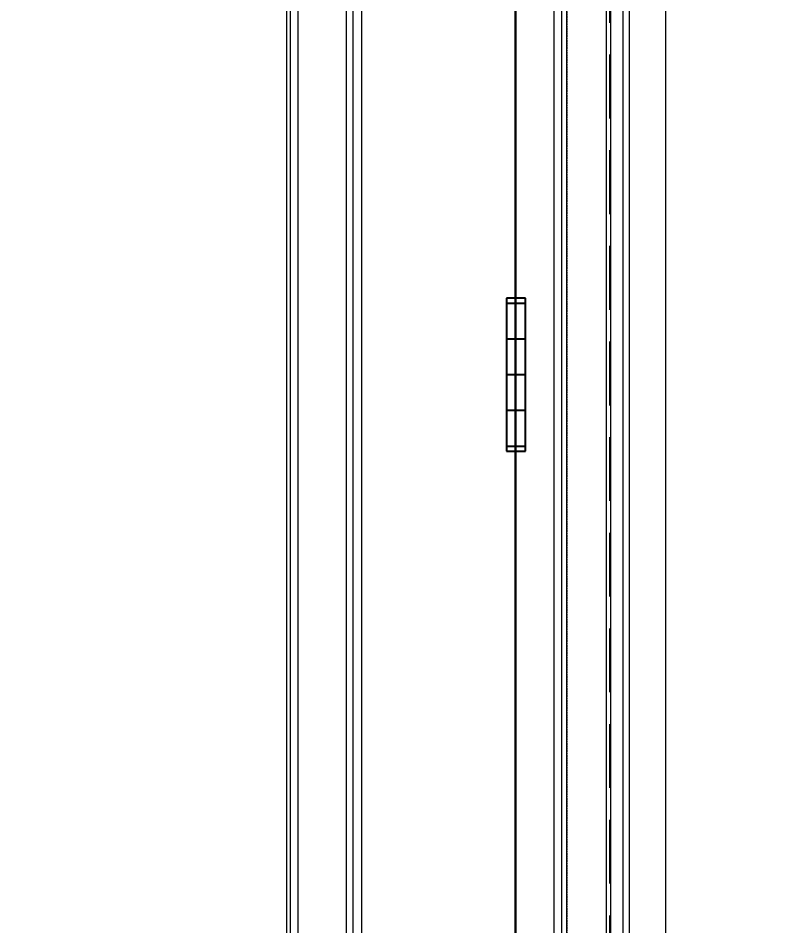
# Model space of a CAD drawing. Header units: inches. Extents: x 193287 to 241687, y 437648 to 550079.
# Drawn here: x 229495 to 230091, y 449283 to 449995 of the extents above; entities that cross this region are included whole.
import ezdxf

# ---------------------------------------------------------------- set-up
doc = ezdxf.new("R2010")
doc.units = ezdxf.units.IN
doc.header["$MEASUREMENT"] = 0
doc.linetypes.add('HIDDEN', pattern=[0.375, 0.25, -0.125])
doc.linetypes.add('HIDDEN2', pattern=[0.1875, 0.125, -0.0625])
for name, color, linetype, lineweight in [('A-Dim-ID', 9, 'Continuous', 20), ('CQ Hardware Accs.', 1, 'Continuous', 0), ('CQ Wood', 30, 'Continuous', 0)]:
    doc.layers.add(name, color=color, linetype=linetype, lineweight=lineweight)
doc.layers.add('CQ spot detail elevation', color=1, linetype='Continuous')
doc.layers.add('DETAIL', color=1, linetype='Continuous')
doc.styles.add('ST9', font='romans.shx', dxfattribs={"width": 0.8})
doc.dimstyles.new('DIM-20', dxfattribs={"dimscale": 1000, "dimtxt": 0.044, "dimasz": 0.035, "dimexe": 0.022, "dimexo": 0.022, "dimgap": 0.022, "dimtad": 1, "dimdec": 0, "dimzin": 0, "dimdsep": 46, "dimtxsty": 'ST9', "dimblk1": 'ARCHTICK', "dimblk2": 'ARCHTICK', "dimsah": 1, "dimcen": 0.088, "dimdle": 0.04, "dimclrd": 256, "dimclre": 256, "dimclrt": 3, "dimadec": 0, "dimazin": 0, "dimtfac": 1, "dimtdec": 0, "dimtix": 1, "dimtofl": 0, "dimtmove": 1, "dimatfit": 3, "dimldrblk": 'CLOSED', "dimfxl": 1, "dimtolj": 1, "dimtzin": 0, "dimarcsym": 0})

# ---------------------------------------------------------------- blocks, each defined once
blk = doc.blocks.new('Hinge')
at = {"layer": 'DETAIL'}
for p, q in [((-7.5, 0), (-7.5, 120)), ((-7.5, 120), (7.5, 120)), ((-7.5, 116), (7.5, 116)), ((7.5, 120), (7.5, 0)), ((-7.5, 88), (7.5, 88)), ((-7.5, 60), (7.5, 60)), ((-7.5, 32), (7.5, 32)), ((7.5, 4), (-7.5, 4)), ((7.5, 0), (-7.5, 0))]:
    blk.add_line(p, q, dxfattribs=at)
blk = doc.blocks.new('wd-05 gf-07')
at = {"layer": 'CQ Wood', "color": 8, "ltscale": 5}
for p, q in [((230551.14, 471239.67, 0), (230551.14, 473698.48, 0)), ((230546.08, 471239.67, 0), (230546.08, 473693.41, 0)), ((230533.08, 471239.67, 0), (230533.08, 473680.41, 0)), ((230536.56, 471239.67, 0), (230536.56, 473683.9, 0)), ((230498.09, 471239.67, 0), (230498.09, 473645.42, 0)), ((230502.09, 471239.67, 0), (230502.09, 473649.42, 0)), ((230492.09, 471239.67, 0), (230492.09, 473639.42, 0)), ((230461.09, 473608.42, 0), (230461.09, 471004.43, 0)), ((230341.09, 473489.63, 0), (230341.09, 471229.43, 0)), ((230334.09, 473482.63, 0), (230334.09, 471236.43, 0)), ((230329.01, 473477.56, 0), (230329.01, 471241.5, 0)), ((230291.09, 473439.63, 0), (230291.09, 471279.43, 0)), ((230282.08, 473430.63, 0), (230282.08, 471288.43, 0)), ((230285.1, 473433.64, 0), (230285.1, 471285.41, 0))]:
    blk.add_line(p, q, dxfattribs=at)
at = {"layer": 'CQ Wood', "color": 8, "linetype": 'HIDDEN2', "ltscale": 10}
blk.add_line((230502.09, 473659.48, 0), (230502.09, 470999.43, 0), dxfattribs=at)
at = {"layer": 'CQ Wood', "color": 31, "ltscale": 5}
blk.add_line((230462.09, 473609.42, 0), (230462.09, 470999.43, 0), dxfattribs=at)
at = {"layer": 'CQ Wood', "color": 31, "ltscale": 5, "elevation": 0}
blk.add_lwpolyline([(230579.51, 471239.67), (230579.51, 473726.85), (230052.09, 473726.85)], dxfattribs=at)
at = {"layer": 'CQ Hardware Accs.', "color": 8, "extrusion": (0, 0, -1), "zscale": -1}
blk.add_blockref('Hinge', (-230462.09, 472318.93, 0), dxfattribs=at)
blk = doc.blocks.new('_ARCHTICK')
at = {"color": 0, "linetype": 'ByBlock', "const_width": 0.15}
blk.add_lwpolyline([(-0.5, -0.5), (0.5, 0.5)], dxfattribs=at)
blk = doc.blocks.new('*D949')
at = {"layer": 'A-Dim-ID', "lineweight": -2, "transparency": 16777216}
for p, q in [((231592.79, 450872.06), (231592.79, 448295.62)), ((229557.18, 450832.06), (231614.79, 450832.06)), ((229557.18, 448335.62), (231614.79, 448335.62))]:
    blk.add_line(p, q, dxfattribs=at)
at = {"layer": 'Defpoints', "color": 0, "transparency": 16777216}
for p in [(229535.18, 450832.06, 0), (229535.18, 448335.62, 0), (231592.79, 448335.62)]:
    blk.add_point(p, dxfattribs=at)
at = {"layer": 'A-Dim-ID', "lineweight": -2, "transparency": 16777216, "xscale": 20, "yscale": 20, "zscale": 20}
for p, rotation in [((231592.79, 450832.06), 90), ((231592.79, 448335.62), 270)]:
    blk.add_blockref('_ARCHTICK', p, dxfattribs=dict(at, rotation=rotation))
at = {"layer": 'A-Dim-ID', "color": 3, "transparency": 16777216, "insert": (231550.79, 449583.84), "char_height": 40, "attachment_point": 5, "rotation": 90, "style": 'ST9'}
blk.add_mtext('\\A1;2496', dxfattribs=at)
blk = doc.blocks.new('_CLOSED')
at = {"color": 0, "linetype": 'ByBlock'}
for p, q in [((-1, 0.167), (0, 0)), ((-1, 0.167), (-1, -0.167)), ((0, 0), (-1, -0.167)), ((0, 0), (-1, 0))]:
    blk.add_line(p, q, dxfattribs=at)

msp = doc.modelspace()

# ---------------------------------------------------------------- linework, layer by layer
at = {"layer": 'CQ spot detail elevation', "color": 3, "linetype": 'HIDDEN', "ltscale": 200}
msp.add_lwpolyline([(229959.79, 451605.352), (230955.027, 451605.352), (230955.027, 448266.158), (229959.79, 448266.158)], close=True, dxfattribs=at)

# ---------------------------------------------------------------- block references
at = {"layer": 'CQ Wood'}
msp.add_blockref('wd-05 gf-07', (-576.222, -22663.813, -0.001), dxfattribs=at)

# ---------------------------------------------------------------- dimensions: what is measured, and where the dimension line sits
at = {"layer": 'A-Dim-ID'}
dim = msp.add_linear_dim(base=(231592.793, 448335.616), p1=(229535.18, 450832.055, 0), p2=(229535.18, 448335.616, -0.001), angle=90, dimstyle='DIM-20', override={"dimtxt": 0.04, "dimasz": 0.02}, dxfattribs=at)
dim.commit()
dim.dimension.update_dxf_attribs({"geometry": '*D949', "text_midpoint": (231550.793, 449583.836)})

doc.saveas('drawing.dxf')
